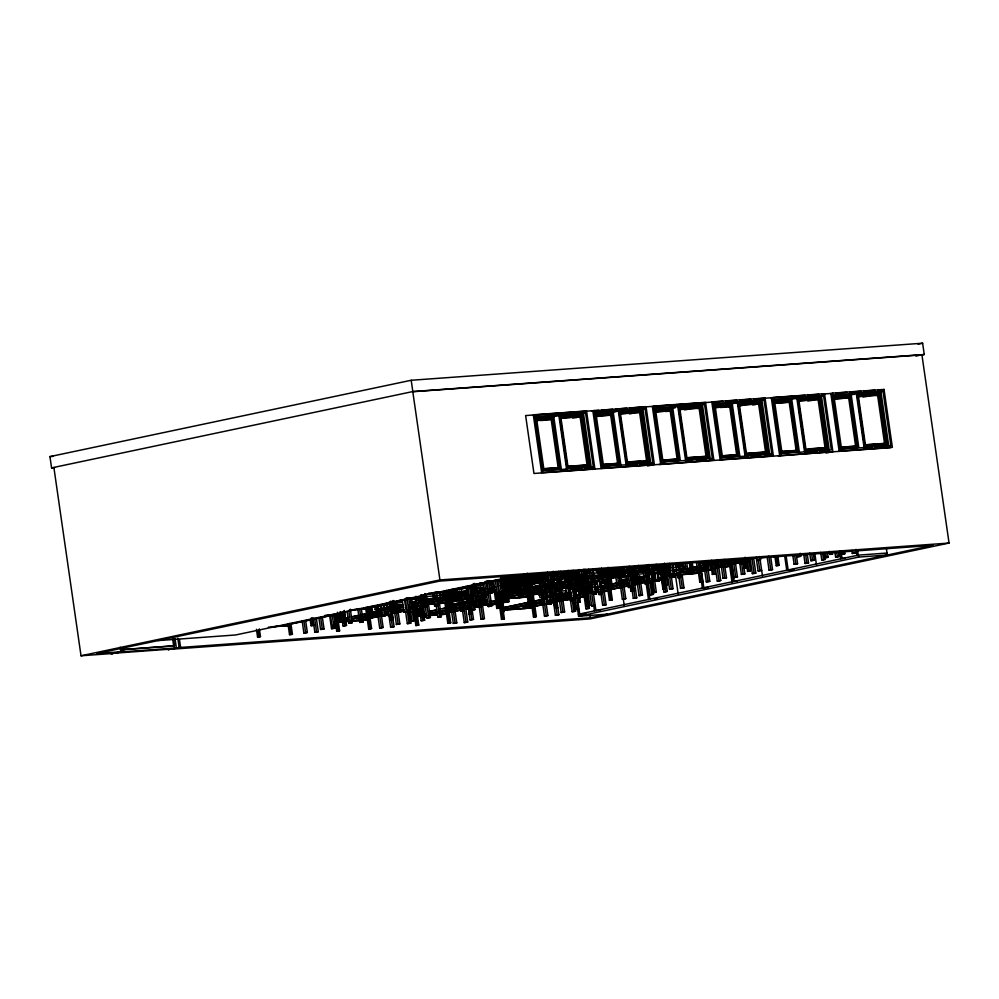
<?xml version="1.0" encoding="UTF-8"?>
<svg xmlns="http://www.w3.org/2000/svg" width="999" height="999" viewBox="0 0 999 999"><rect width="100%" height="100%" fill="white"/><g stroke="black" fill="none" stroke-linecap="round" stroke-linejoin="round"><path stroke-width="1.5" d="M659.402 569.355L647.352 571.977L648.351 574.413L655.606 572.877M490.884 584.964C490.646 585.027 491.233 581.443 490.172 582.642M480.706 600.374L483.616 599.762C480.919 587.899 488.136 602.097 478.733 597.564L476.785 584.078M440.122 595.691L440.809 595.479L425.199 596.553M541.021 582.504L539.847 582.817L549.1 581.356M543.893 594.193L538.936 595.304L542.482 595.117M604.557 581.356C606.306 580.032 603.633 584.727 605.294 585.951M604.907 583.753L605.594 583.541L600.599 583.841M682.779 566.883L683.466 566.67L665.097 568.156M664.347 573.975L670.329 572.614M673.326 571.94L676.323 571.253M679.32 570.579L697.277 566.495M700.274 565.821L709.253 563.773M670.429 572.827L665.933 573.838L670.516 573.451M679.407 570.779L697.364 566.695M700.361 566.021L707.841 564.323M664.647 576.036L690.084 570.254M693.081 569.58L708.054 566.171M690.184 570.466L666.233 575.899L699.849 573.014L680.194 574.887M693.181 569.78L708.141 566.383M697.789 569.842L688.811 571.878L689.11 573.938L708.566 569.517M700.786 569.155L708.266 567.457M717.257 565.422L723.239 564.06M732.217 562.012L735.214 561.338M693.393 571.066L697.889 570.042M702.372 569.018L708.366 567.657M717.344 565.621L720.341 564.934M733.815 561.875L736.8 561.201M713.061 568.493L725.037 565.771M728.021 565.097L735.514 563.399M690.696 573.801L708.666 569.717M713.149 568.693L725.124 565.983M728.121 565.297L737.1 563.261M746.253 562.474L747.564 562.175M662.187 568.394L664.61 585.252L667.519 584.815L664.647 564.897M710.751 563.436L712.324 574.4L715.234 573.963L713.548 561.688M667.519 584.815L664.61 585.252M715.234 573.963L712.324 574.4M698.488 573.026L699.812 582.217L702.722 581.78L699.887 561.725M746.216 562.187L747.539 571.378L750.449 570.941L748.676 558.691M702.722 581.78L699.812 582.217M750.449 570.941L747.539 571.378M54.683 467.669L51.573 467.894L49.95 456.605L411.201 380.269L922.626 343.219L924.25 354.508L921.203 355.157M51.573 467.894L412.824 391.558L924.25 354.508M585.102 468.056L591.258 467.607L583.441 413.299L558.803 415.084L546.278 417.082M591.52 410.989L646.041 406.655L654.382 464.547L602.597 468.306L594.243 410.414M581.443 413.711L585.539 412.849L593.369 467.157L590.634 467.744M578.771 415.684L582.592 414.872L589.984 466.183L567.082 467.894L565.996 460.352M918.056 344.18L922.626 343.219M639.984 464.073L650.761 463.299L642.931 408.978L618.294 410.764L613.186 411.85L621.016 466.158M609.627 415.409L610.689 415.184L617.657 463.474L616.583 463.698M637.824 410.065L645.042 408.541L652.859 462.849L650.137 463.436M669.904 408.129L677.797 406.456L702.434 404.67L710.264 458.991M915.846 356.131L918.88 355.482M701.81 404.807L704.532 404.233L712.362 458.541L709.627 459.115M697.427 408.541L700.374 407.917L707.329 456.206L686.912 457.692L679.957 409.403L700.374 407.917M765.134 455.007L769.754 454.682L761.937 400.362L737.299 402.147L726.323 404.046M728.621 406.793L729.695 406.568L736.65 454.857L735.576 455.082M761.3 400.499L764.035 399.925L771.865 454.233L769.13 454.807M758.541 402.485L761.088 401.948L768.481 453.246L745.579 454.957M820.017 451.036L829.257 450.362L821.428 396.054L796.79 397.839L781.193 400.062M816.32 397.127L823.538 395.604L831.355 449.925L782.08 453.496L774.262 399.175L823.538 395.604M848.401 395.192L856.293 393.531L880.931 391.745L888.76 446.053M880.306 391.883L883.029 391.296L890.858 445.616L888.123 446.191M875.973 395.604L878.87 394.992L885.826 443.281L882.929 443.893M564.073 469.93L566.62 469.393L558.803 415.084M592.145 469.443L594.88 468.868L586.538 410.964L534.752 414.722L543.094 472.614L594.88 468.868M647.552 465.996L650.287 465.422M659.365 464.572L713.873 460.239L705.531 402.347L653.746 406.094L662.087 463.998M742.569 457.005L748.201 456.243M778.358 455.956L832.879 451.623L824.537 393.731L772.751 397.477L781.093 455.369M854.582 446.466L855.644 446.241L848.688 397.952L834.103 399.001M826.048 453.071L832.879 451.623M53.896 467.557L81.019 655.781L439.922 579.944L949.05 543.056L921.927 354.845L412.799 391.72L439.922 579.944M123.664 651.373L111.289 653.783L123.664 651.373L123.227 648.289M122.914 649.65L174.475 645.804L173.364 638.099M435.589 592.619L438.561 591.982M506.805 577.447L519.492 574.887M520.941 574.787L235.552 634.977L158.117 640.584M180.569 647.252L168.182 649.662L180.569 647.252L179.458 639.597M279.957 626.161L331.955 615.172M360.889 609.053L412.887 598.064M441.82 591.957L493.818 580.968M524.238 574.537L527.21 573.913M281.406 626.048L333.404 615.059M362.337 608.953L414.335 597.964M443.269 591.845L495.267 580.856M524.188 574.75L528.646 573.801M380.532 605.831L374.15 607.242L377.709 607.055M384.79 604.932L387.637 604.333M411.064 599.375L416.758 598.176M436.938 593.893L440.472 593.081L436.738 593.281M467.145 587.524L455.082 590.147L467.52 587.799M380.619 606.031L374.812 607.267L375.149 609.677L388.199 608.741M383.516 605.419L386.588 604.894M390.784 603.883L402.385 602.447M411.151 599.587L415.709 598.751M471.703 586.788L476.061 585.864L476.91 591.982M531.031 574.45L532.504 574.138L515.721 575.362M489.473 583.753L492.307 583.154M444.368 593.356L456.256 590.846M507.467 580.019L514.897 578.446M517.869 577.822L531.243 574.999M443.593 594.055L456.143 591.42M507.367 580.606L515.609 578.846M517.757 578.409L537.075 574.325M524.575 577.135L526.048 576.823L518.419 577.385M443.494 594.642L446.466 594.018M449.438 593.381L456.868 591.82M506.593 581.306L515.509 579.42M518.481 578.796L527.397 576.91M530.369 576.286L536.313 575.024M507.38 581.48L515.009 579.87M518.056 579.22L524.163 577.934M527.21 577.297L537.887 575.037M506.755 581.793L515.684 579.907M518.656 579.27L524.6 578.021M527.584 577.385L539.472 574.875M375.149 609.677L388.361 607.017M411.501 601.997L416.059 601.161M441.158 595.766L442.919 595.392L440.459 595.566M467.707 590.122L456.081 592.582L455.731 590.159M550.224 572.814L537.012 575.474L550.124 574.4M444.53 595.704L450.474 594.455M453.446 593.818L457.904 592.882M507.642 582.367L531.406 577.347M534.378 576.723L540.322 575.461M543.294 574.837L546.266 574.213M429.57 599.425L432.542 598.801M443.768 596.415L448.226 595.466M452.684 594.53L466.72 591.583M507.529 582.954L547.652 574.475M396.765 607.005L402.447 605.794M427.31 600.549L434.403 599.05M443.656 596.99L448.114 596.053M452.572 595.104L458.516 593.856M461.488 593.231L467.432 591.97M480.544 589.298L483.379 588.698M502.297 584.602L515.671 581.78M518.643 581.143L529.045 578.945M533.503 578.009L539.448 576.748M542.42 576.123L546.878 575.187M560.052 572.502L562.887 571.89M396.903 607.092L402.709 605.869M480.744 589.385L483.641 588.773M518.943 581.306L521.928 580.681M542.744 576.273L545.716 575.649M560.214 572.589L563.124 571.977M336.588 619.967L341.046 619.03M345.504 618.094L348.476 617.457M351.448 616.833L358.878 615.259M361.85 614.635L388.599 608.978M426.436 600.986L433.866 599.412M436.838 598.788L466.558 592.507M501.423 585.139L504.395 584.515M507.367 583.891L550.461 574.775M256.443 629.32L257.555 636.987L260.477 636.563L259.365 628.908M311.026 625.686L313.948 625.262L311.026 625.686L310.152 619.555M337.375 612.225L338.486 619.88L341.408 619.467L340.297 611.813M345.467 618.294L348.439 617.669M352.897 616.733L358.841 615.471M361.813 614.847L382.617 610.451M385.589 609.815L388.549 609.19M391.084 602.459L391.958 608.578L393.431 608.266L392.332 600.611M418.531 596.653L419.418 602.784L422.327 602.36L421.228 594.705M427.884 600.886L433.828 599.625M436.8 599L466.508 592.719M472.003 585.352L472.889 591.483L474.363 591.171L473.264 583.503M493.668 587.162L491.908 587.537L495.354 587.037L491.196 587.337M503.259 585.264L500.349 585.676L503.259 585.264L502.16 577.609M508.816 583.778L547.44 575.611M260.477 636.563L257.555 636.987M341.408 619.467L338.486 619.88M422.327 602.36L419.418 602.784M442.407 591.808L443.269 597.814L446.303 597.252M452.972 595.941L456.705 595.054M461.888 594.055L465.621 593.169M509.403 583.916L512.375 583.291M518.319 582.03L527.235 580.144M534.665 578.571L540.609 577.322M542.807 576.96L546.553 576.061M555.269 574.275L556.743 573.963L553.821 574.375L553.384 571.316M412.674 604.507L414.423 604.145L412.737 604.27L412.3 601.261M453.633 595.904L456.593 595.279M462.537 594.018L465.509 593.394M519.705 581.942L527.135 580.382M543.468 576.923L546.441 576.298M438.399 600.112L444.343 598.851M455.507 596.391L458.479 595.766M460.676 595.392L463.648 594.767M521.578 582.429L524.55 581.805M442.432 599.388L445.404 598.763M452.834 597.19L459.49 595.879M518.906 583.229L529.308 581.031M537.45 579.408L544.88 577.834M438.586 600.499L446.016 598.938M452.722 597.414L465.334 594.855M518.793 583.453L529.195 581.256M533.653 580.319L545.541 577.809M552.21 576.498L555.182 575.874M342.832 620.779L336.888 622.027L360.552 620.317M345.804 620.142L348.776 619.517M351.748 618.893L359.178 617.32M362.15 616.695L381.468 612.612M384.44 611.987L387.412 611.351M420.791 604.308L423.763 603.671M426.735 603.046L434.165 601.473M437.137 600.849L450.512 598.026M453.484 597.39L468.344 594.255M472.34 593.506L475.312 592.882M501.723 587.2L504.695 586.575M507.667 585.938L531.443 580.918M534.415 580.294L546.303 577.784M342.794 620.991L336.863 622.24L349.063 621.353M345.766 620.354L348.738 619.73M351.71 619.105L359.141 617.532M362.113 616.907L381.418 612.824M384.39 612.2L388.848 611.251M420.754 604.507L423.726 603.883M426.698 603.259L434.128 601.685M437.1 601.061L468.294 594.467M472.24 593.731L475.212 593.106M501.685 587.412L504.657 586.788M507.629 586.151L516.545 584.265M518.993 583.853L546.565 577.922M438.786 600.899L447.702 599.025M453.646 597.764L466.583 595.154M471.466 593.993L475.499 593.281M519.717 583.803L527.147 582.23M534.577 580.656L546.453 578.146M552.397 576.898L555.369 576.261M447.165 599.475L439.747 601.036L439.647 600.411M453.109 598.214L466.483 595.392M472.427 594.13L475.399 593.506M526.61 582.679L520.666 583.94L521.303 583.254M534.04 581.118L545.929 578.596M382.58 613.336L358.803 618.369L359.103 620.416L388.823 614.148M385.552 612.712L388.524 612.087M391.496 611.45L398.926 609.889M467.969 595.292L439.735 601.261L440.035 603.321L468.269 597.352M472.427 594.355L478.371 593.094M547.714 580.569L520.966 586.213L520.666 584.153L547.415 578.508M552.597 577.297L557.817 576.311M361.738 617.944L382.542 613.548M385.514 612.924L388.486 612.287M391.458 611.663L394.43 611.038M441.183 601.161L467.932 595.504M472.39 594.567L475.599 593.906M490.447 590.759L493.419 590.134M545.891 579.033L520.666 584.153M491.171 590.709L494.143 590.084M524.562 583.653L527.534 583.029M533.478 581.768L539.423 580.519M453.496 599.013L456.468 598.389M592.594 569.58L595.566 568.955M507.704 588.211L516.62 586.326M420.567 606.668L422.04 606.356M507.667 588.423L510.639 587.787M288.199 625.474L289.523 634.665L292.432 634.253L290.896 623.526M341.67 614.173L342.994 623.364L345.916 622.951L344.156 610.701M369.118 608.379L370.454 617.569L373.364 617.145L371.828 606.43M422.602 597.077L423.926 606.268L426.848 605.856L425.087 593.593M450.049 591.271L451.373 600.461L454.295 600.049L452.759 589.323M507.779 588.748L504.857 589.16L507.779 588.748L506.006 576.498M530.981 574.175L532.305 583.366L535.227 582.941L533.903 573.751M592.744 570.616L597.202 569.667M292.432 634.253L289.523 634.665M345.916 622.951L342.994 623.364M373.364 617.145L370.454 617.569M426.848 605.856L423.926 606.268M454.295 600.049L451.373 600.461M535.227 582.941L532.305 583.366M391.795 613.511L403.683 611.001M406.655 610.377L409.627 609.752M472.727 596.415L478.671 595.154M481.643 594.53L484.615 593.906M487.587 593.269L492.032 592.332M550.686 579.944L558.116 578.371M561.088 577.747L564.06 577.11M567.02 576.485L572.964 575.224M362.038 620.004L388.773 614.348M391.745 613.723L403.633 611.213M406.605 610.589L409.578 609.952M422.177 596.49L423.688 606.98L427.16 606.48L425.437 594.505M441.483 603.221L468.219 597.564M472.677 596.628L478.621 595.367M481.593 594.742L493.481 592.232M503.746 579.345L505.257 589.822L547.664 580.781M550.636 580.144L558.066 578.583M561.038 577.946L564.01 577.322M566.982 576.698L574.413 575.124M585.277 569.767L585.701 572.764L589.185 572.265L588.748 569.268M408.941 599.525L410.452 610.014L406.98 610.501M427.16 606.48L423.688 606.98M506.331 589.76L516.733 587.562M519.705 586.937L524.163 585.988M531.58 584.427L540.496 582.542M571.828 571.303L572.477 575.799L568.993 576.286M589.185 572.265L585.701 572.764M330.357 614.722L332.08 626.71L335.564 626.211L333.828 614.235M347.065 611.188L348.788 623.176L352.272 622.677L350.324 609.203M490.297 580.881L492.02 592.857L490.259 593.231L488.548 593.356L486.813 581.381M302.148 621.016L303.871 632.991L307.342 632.492L305.619 620.516M318.856 617.482L320.579 629.457L324.051 628.958L322.327 616.982M335.564 626.211L332.08 626.71M352.272 622.677L348.788 623.176M451.323 601.86L459.865 600.062M462.699 599.462L467.757 598.501M466.058 586.376L467.782 598.351L471.253 597.852L469.53 585.876M482.767 582.842L484.49 594.817L487.962 594.33L486.238 582.342M545.854 572.602L547.14 581.58L550.624 581.081L549.537 573.601M562.986 572.065L563.848 578.046L567.332 577.559L566.47 571.565M307.342 632.492L303.871 632.991M324.051 628.958L320.579 629.457M471.253 597.852L467.782 598.351M487.962 594.33L484.49 594.817M550.624 581.081L547.14 581.58M567.332 577.559L563.848 578.046M420.854 608.728L422.34 608.416M451.348 602.072L467.32 598.701M501.785 591.62L503.271 591.308M582.717 574.525L584.203 574.213M610.177 568.718L611.65 568.406L607.067 568.743M415.984 596.241L417.932 609.715L421.403 609.215L420.329 601.723M434.64 606.181L438.111 605.681L434.64 606.181L432.692 592.707M579.083 569.505L579.944 575.499L583.428 574.999L582.779 570.504L585.701 570.292M596.228 568.968L596.653 571.965L600.137 571.465L599.7 568.481M421.403 609.215L417.932 609.715M502.972 592.07L499.488 592.569L502.972 592.07L501.885 584.577M514.26 575.561L516.196 589.035L517.957 588.661L516.021 575.187M583.428 574.999L579.944 575.499M600.137 571.465L596.653 571.965M341.308 613.935L343.032 625.911L346.503 625.411L344.355 610.439M357.804 608.903L359.74 622.377L363.211 621.89L361.276 608.403M601.523 571.353L610.426 569.467M312.849 617.607L314.822 632.192L318.294 631.705L316.346 618.219M329.583 615.184L331.531 628.671L335.002 628.171L334.141 622.177M346.503 625.411L343.032 625.911M363.211 621.89L359.74 622.377M478.733 597.564L482.205 597.065L480.257 583.591M493.494 580.556L495.442 594.03L498.913 593.531L496.965 580.057M556.805 571.803L558.091 580.794L561.575 580.294L560.277 571.303M573.938 571.266L574.8 577.26L578.284 576.76L577.41 570.779M318.294 631.705L314.822 632.192M335.002 628.171L331.531 628.671M480.444 597.439L482.205 597.065M498.913 593.531L495.442 594.03M507.717 591.858L540.409 584.952M561.575 580.294L558.091 580.794M578.284 576.76L574.8 577.26M601.41 571.928L608.179 570.491M612.637 569.542L615.609 568.918M602.122 572.327L608.066 571.066M612.524 570.129L620.204 568.443M506.943 592.569L541.121 585.352M614.785 569.717L620.466 568.518M451.698 604.495L467.669 601.123M484.265 597.652L486.026 597.277L483.566 597.452M450.636 604.845L467.682 601.248M506.843 593.144L527.647 588.748M532.105 587.812L541.008 585.926M602.572 573.226L605.419 572.627A2.31 1.661 85.9 0 0 605.831 572.452M601.685 573.701L607.629 572.439M613.573 571.191L622.489 569.305M585.239 577.734L588.211 577.11M607.517 573.026L601.585 574.288L600.886 569.705M613.461 571.765L622.377 569.892M634.552 567.295L641.658 565.796M507.892 594.205L527.197 590.134M531.655 589.185L540.571 587.3M634.69 567.395L641.957 565.859M464.735 603.633L467.569 603.034M473.251 601.835L477.51 600.923M421.69 612.986L415.746 614.235L417.182 614.135M429.108 611.413L436.538 609.84M439.51 609.215L448.426 607.33M451.398 606.705L460.314 604.82M463.286 604.195L467.744 603.246M473.451 601.91L476.361 601.298M502.609 595.879L496.678 597.14L502.572 596.091M505.581 595.254L541.283 587.699M544.218 587.087L548.676 586.151M553.833 585.064L558.291 584.115M583.541 578.783L577.597 580.032L579.045 579.932M586.513 578.146L598.401 575.636M601.373 575.012L629.607 569.043M429.071 611.625L436.501 610.052M442.445 608.791L448.389 607.542M451.361 606.917L460.277 605.032M463.249 604.395L467.707 603.458M505.544 595.466L529.32 590.434M532.292 589.81L541.208 587.924M544.18 587.3L548.638 586.363M590.933 577.422L598.364 575.849M602.822 574.912L610.252 573.339M613.224 572.714L620.654 571.141M626.585 569.88L629.557 569.255M334.265 614.397L336.7 631.256L339.623 630.831L337.187 613.985M389.51 615.359L390.172 619.954L393.094 619.53L390.447 601.148M415.197 597.302L417.632 614.148L420.554 613.736L419.892 609.14M470.005 595.192L471.103 602.847L476.773 602.397M484.615 600.062L486.376 599.7L482.679 599.962M497.902 592.457L498.563 597.052L501.486 596.628L500.824 592.032M550.274 573.488L552.035 585.751L557.704 585.289M578.171 570.754L579.495 579.944L582.405 579.532L581.056 570.629M632.966 568.643L635.888 568.231L634.415 568.543M339.623 630.831L336.7 631.256M393.094 619.53L390.172 619.954M420.554 613.736L417.632 614.148M474.026 602.434L471.103 602.847M501.486 596.628L498.563 597.052M557.529 584.827L552.035 585.751M582.405 579.532L579.495 579.944M636.076 568.356L643.456 567.619M638.436 568.593L641.408 567.969M518.469 594.105L525.124 592.794M518.756 594.268L524.7 593.019M532.854 591.396L540.284 589.822M602.247 576.585L605.943 575.899M638.636 568.993L643.094 568.056M420.492 615.359L416.034 616.296L420.529 615.971M423.464 614.722L426.436 614.098M429.408 613.473L460.614 606.88M463.586 606.256L469.48 605.207L463.536 606.455M541.545 589.772L496.965 599.2L528.933 596.878L498.464 599.288M544.517 589.148L550.412 588.099L544.467 589.36M560.264 585.701L563.236 585.077M582.355 581.156L577.897 582.092L582.392 581.768M585.327 580.519L588.299 579.895M591.271 579.27L625.449 572.052M417.482 616.196L420.454 615.571M423.426 614.934L426.398 614.31M429.37 613.686L460.564 607.092M498.414 599.088L541.495 589.984M582.317 581.368L577.872 582.305L582.442 581.967M585.289 580.731L588.261 580.107M591.233 579.482L626.223 571.965M628.371 571.628L649.612 569.467M640.309 569.08L643.281 568.456M517.37 595.217L541.133 590.184M604.233 576.835L607.205 576.211M610.177 575.586L616.121 574.325M619.093 573.701L626.523 572.127M602.647 577.385L615.247 574.812M618.219 574.188L626.41 572.365M527.197 593.668L519.043 595.292L518.956 594.667M529.445 593.094L541.333 590.584M439.435 612.312L469.155 606.031M473.613 605.094L476.585 604.47M550.087 588.935L518.881 595.529L519.18 597.589L541.47 592.882M554.545 587.986L557.517 587.362M601.298 578.109L639.934 569.954M439.398 612.524L449.8 610.327M452.772 609.702L469.118 606.243M520.329 595.429L530.731 593.231M533.703 592.594L541.533 590.983M544.105 590.397L550.049 589.148M602.747 578.009L635.439 571.103M499.712 600.936L501.186 600.624L490.509 601.398M534.677 593.756L531.705 594.38L533.441 594.318L530.581 574.4M365.572 607.492L368.668 628.933L371.591 628.521L368.718 608.603M420.379 605.382L422.14 617.632L425.062 617.22L423.077 603.433M448.276 602.647L449.6 611.838L452.51 611.413L449.65 591.508M501.748 591.346L503.071 600.536L505.993 600.112L503.121 580.207M529.208 585.539L530.531 594.73L532.005 594.417L529.133 574.5M555.444 589.56L558.416 588.935M584.003 583.428L586.925 583.016L584.003 583.428L582.679 574.238M610.127 568.443L611.463 577.634L614.373 577.21L613.049 568.019M664.934 566.333L667.856 565.909L664.934 566.333L664.497 563.261M371.591 628.521L368.668 628.933M425.062 617.22L422.14 617.632M452.51 611.413L449.6 611.838M505.993 600.112L503.071 600.536M533.441 594.318L530.531 594.73M614.373 577.21L611.463 577.634M439.735 614.373L460.539 609.977M463.511 609.353L469.455 608.091M473.913 607.155L488.773 604.02M544.443 592.245L550.387 590.996M554.845 590.047L569.705 586.913M601.598 580.169L625.374 575.149M628.346 574.525L649.15 570.129M441.183 614.273L469.405 608.304M473.863 607.367L488.723 604.22M520.629 597.477L550.337 591.208M554.795 590.259L569.655 587.125M601.56 580.382L625.324 575.362M628.296 574.725L649.1 570.329M648.975 564.447L649.837 570.429L653.309 569.942L652.659 565.446M670.017 566.408L666.545 566.908L670.017 566.408L669.58 563.411M653.309 569.942L649.837 570.429M376.648 607.005L379.67 627.959L383.141 627.472L380.344 608.004M394.006 607.966L396.378 624.437L399.85 623.938L398.126 611.962M407.005 598.151L410.202 621.515L413.686 621.016L410.389 598.551M425.187 606.006L426.91 617.981L430.394 617.482L428.446 604.008M457.792 591.396L460.601 610.864L464.073 610.364L461.276 590.896M475.586 595.354L477.31 607.33L480.781 606.83L479.27 596.353M538.723 574.288L541.533 593.756L545.004 593.269L542.195 573.801M556.518 578.246L558.241 590.234L561.713 589.735L560.202 579.258M570.342 575.324L572.065 587.312L575.549 586.813L573.164 570.342M587.05 571.803L588.773 583.778L592.257 583.279L590.309 569.805M383.141 627.472L379.67 627.959M399.85 623.938L396.378 624.437M413.686 621.016L410.202 621.515M430.394 617.482L426.91 617.981M464.073 610.364L460.601 610.864M480.781 606.83L477.31 607.33M545.004 593.269L541.533 593.756M561.713 589.735L558.241 590.234M575.549 586.813L572.065 587.312M592.257 583.279L588.773 583.778M496.515 603.783L487.987 605.581A2.31 1.661 85.9 0 1 486.026 603.646M499.35 603.184L506.73 601.86A2.31 1.661 85.9 0 0 508.029 599.238L506.518 588.698M618.918 577.922L627.447 576.111M679.595 565.072L683.116 564.26L679.395 564.46M689.322 562.986L690.796 562.674L680.119 563.448M491.083 605.157L496.778 603.958M499.625 603.359L509.128 601.585L508.691 598.588M618.918 578.134L627.622 576.298M652.359 571.066L658.166 569.842M665.421 568.306L668.331 567.694L671.328 588.798L673.039 588.673L669.505 563.96M573.001 588.036L575.849 587.437M621.053 577.809L619.305 578.184L621.016 578.059M651.261 571.428L654.108 570.829M665.459 568.431L668.306 567.832M490.659 605.494L492.42 605.119L490.721 605.244M509.128 601.585L505.669 602.085M546.853 593.793L539.585 595.329L539.935 597.739L548.651 595.904M555.556 591.945L565.709 590.609M573.026 588.261L575.936 587.649M587.549 585.189L597.702 584.053M651.56 571.603L653.321 571.228L651.598 571.353M660.139 565.147L660.789 569.642L664.26 569.143L663.611 564.647M677.06 563.111L677.497 566.108L680.968 565.621L680.531 562.624M664.26 569.143L660.789 569.642M680.968 565.621L677.497 566.108M388.673 613.698L390.621 627.172L394.093 626.673L391.72 610.202M405.606 611.663L407.33 623.638L410.801 623.139L408.866 609.665M420.079 613.224L421.153 620.716L424.637 620.217L423.988 615.734M436.138 605.207L437.862 617.182L441.346 616.695L438.961 600.224M469.83 598.089L471.553 610.064L475.024 609.577L471.603 585.576M486.538 594.555L488.261 606.543L491.733 606.043L489.797 592.569M550.536 579.495L552.484 592.969L555.956 592.469L552.971 571.54M566.595 571.465L569.193 589.435L572.664 588.935L570.716 575.461M581.293 574.537L583.016 586.513L586.488 586.013L585.851 581.53M603.196 582.492L599.725 582.979L603.196 582.492L601.261 569.005M394.093 626.673L390.621 627.172M410.801 623.139L407.33 623.638M424.637 620.217L421.153 620.716M441.346 616.695L437.862 617.182M475.024 609.577L471.553 610.064M491.733 606.043L488.261 606.543M555.956 592.469L552.484 592.969M572.664 588.935L569.193 589.435M586.488 586.013L583.016 586.513M619.255 580.556L627.971 578.721M638.136 576.573L635.239 577.185L649.725 575.724M664.323 571.041L668.681 570.117M683.816 566.945L685.576 566.583L683.116 566.758M619.655 580.606L628.171 578.796M651.61 573.851L655.868 572.951M664.397 571.141L681.318 569.33M551.56 595.292L560.264 593.443L570.404 592.719M573.376 590.684L576.286 590.059M586.45 587.912L597.827 586.613M605.943 583.828L607.704 583.453L605.244 583.641M707.604 562.312L701.798 563.536L706.455 563.074M716.32 560.476L719.23 559.865L716.42 560.576M541.783 597.477L547.464 596.278M555.981 594.48L571.503 592.769M572.315 591.033L576.585 590.134M579.42 589.522L582.267 588.923M586.525 588.024L590.784 587.125M703.646 563.274L707.904 562.375M412.749 604.07L415.846 625.524L418.768 625.099L415.459 602.122M466.009 591.233L469.33 614.223L472.24 613.798L470.042 598.476M492.794 581.156L496.778 608.416L499.7 608.004L497.49 592.682M550.249 597.115L553.171 596.703L550.249 597.115L547.827 580.269M575.724 577.522L577.709 591.321L580.631 590.896L578.421 575.574M580.319 590.659L592.207 588.149M595.179 587.524L617.469 582.817M620.441 582.192L627.872 580.619M629.195 566.221L631.181 580.019L634.103 579.595L632.342 567.345M639.422 578.184L649.362 576.086M657.317 565.022L658.641 574.213L661.563 573.801L660.239 564.61M664.273 572.927L668.543 572.027M672.802 571.128L677.06 570.229M418.768 625.099L415.846 625.524M472.24 613.798L469.33 614.223M499.7 608.004L496.778 608.416M580.631 590.896L577.709 591.321M584.74 589.934L592.17 588.361M595.142 587.737L609.989 584.59M612.961 583.965L617.419 583.029M620.391 582.392L626.336 581.143M634.103 579.595L631.181 580.019M639.56 578.284L648.276 576.435M661.563 573.801L658.641 574.213M664.285 573.051L667.195 572.439M673.001 571.216L677.359 570.292M680.257 569.68L683.166 569.068L682.467 564.248M555.869 596.266L558.716 595.666M561.55 595.067L567.232 593.868M586.413 589.81L589.248 589.21M594.929 588.011L597.764 587.412M717.732 562.062L720.566 561.463M502.859 607.717L547.44 598.301M550.412 597.677L553.384 597.052M561.688 595.167L567.494 593.93M655.381 575.449L653.633 575.824L655.319 575.699M717.744 562.187L720.641 561.575M547.39 598.513L502.822 607.929L507.405 607.604M595.479 589.585L598.451 588.96M601.423 588.324L628.159 582.679M592.457 590.421L579.095 593.244L609.615 591.033L585.239 593.006M595.429 589.797L598.401 589.16M601.373 588.536L628.121 582.892M503.159 609.777L528.421 604.445M531.393 603.821L544.767 600.986M549.225 600.049L553.683 599.1M528.371 604.657L503.121 609.989L533.641 607.779L504.695 610.077M531.343 604.02L544.717 601.198M550.661 599.949L553.633 599.313M601.048 589.373L617.394 585.913M620.367 585.289L629.283 583.404M632.255 582.779L641.171 580.894M601.011 589.585L608.441 588.011M612.887 587.062L617.345 586.126M620.317 585.501L626.261 584.24M544.393 602.035L523.588 606.43L523.888 608.491L575.886 597.502M547.365 601.398L553.309 600.149M556.281 599.525L563.711 597.951M525.037 606.318L529.495 605.382M532.467 604.757L544.355 602.235M550.299 600.986L553.271 600.362M556.243 599.725L559.203 599.1M574.063 595.966L577.035 595.329L575.599 595.441M444.942 603.284L447.814 623.201L450.736 622.789L447.864 602.872M499.525 599.65L501.286 611.9L504.208 611.488L502.447 599.225M527.422 596.915L528.746 606.106L531.668 605.681L528.571 584.24M580.456 582.542L582.217 594.805L583.703 594.492L581.93 582.23M608.354 579.807L609.677 588.998L612.587 588.586L609.727 568.668M661.313 577.984L662.799 577.672L658.216 578.009M661.825 568.506L663.149 577.697L666.071 577.285L664.085 563.498M689.285 562.712L690.609 571.903L693.518 571.478L692.195 562.287M745.554 560.289L744.08 560.601L747.002 560.177L745.554 560.289L745.117 557.217M450.736 622.789L447.814 623.201M504.208 611.488L501.286 611.9M531.668 605.681L528.746 606.106M612.587 588.586L609.677 588.998M666.071 577.285L663.149 577.697M693.518 571.478L690.609 571.903M585.352 594.73L586.825 594.417L574.612 595.304M601.348 591.433L629.57 585.464M632.542 584.84L650.374 581.068M601.298 591.633L629.532 585.676M632.504 585.052L653.309 580.656M697.702 571.203L701.173 570.716L697.702 571.203L696.415 562.225M717.881 567.182L714.41 567.682L717.881 567.182L716.807 559.69M614.66 568.793L617.457 588.261L620.928 587.762L618.131 568.294M632.879 575.749L634.165 584.727L637.637 584.228L635.052 566.258M732.929 564.173L729.457 564.672L732.929 564.173L732.279 559.677M749.637 560.639L746.166 561.138L749.637 560.639L749.213 557.642M620.928 587.762L617.457 588.261M637.637 584.228L634.165 584.727M451.585 611.413L453.309 623.388L456.793 622.901L453.983 603.433M467.22 600.399L470.017 619.867L473.501 619.368L472.202 610.377M456.793 622.901L453.309 623.388M473.501 619.368L470.017 619.867M525.337 608.379L577.335 597.39L573.438 597.677M707.354 561.426L708.653 570.417L712.125 569.917L710.838 560.938M724.287 559.403L725.361 566.883L728.833 566.383L727.971 560.402M628.408 587.462L631.88 586.975L628.408 587.462L626.685 575.486M642.532 565.971L645.117 583.94L648.588 583.441L646.003 565.471M712.125 569.917L708.653 570.417M728.833 566.383L725.361 566.883M739.76 559.378L740.409 563.873L743.88 563.374L743.231 558.891M756.68 557.355L757.117 560.339L760.589 559.852L760.152 556.855M648.588 583.441L645.117 583.94M743.88 563.374L740.409 563.873M760.589 559.852L757.117 560.339M774.962 556.78L776.435 556.48L773.376 556.693M462.537 610.626L464.26 622.602L467.732 622.102L464.722 601.136M479.245 607.092L480.969 619.068L484.44 618.568L481.643 599.113M467.732 622.102L464.26 622.602M484.44 618.568L480.969 619.068M580.369 602.16L577.459 602.572L580.369 602.16L579.045 592.969L592.507 590.209L589.472 590.409M630.269 586.675L630.931 591.271L633.853 590.859L632.08 578.596M633.853 590.859L630.931 591.271M499.05 602.459L501.486 619.318L504.408 618.893L503.071 609.702M554.957 608.016L557.879 607.592L554.957 608.016L550.961 581.381M742.944 558.816L744.28 568.006L747.19 567.594L746.091 559.939M504.408 618.893L501.486 619.318M747.19 567.594L744.28 568.006M800.674 556.293L797.751 556.705L800.674 556.293L800.236 553.234M606.555 580.344L609.415 600.262L612.337 599.837L610.789 589.123M660.689 573.638L662.899 588.96L665.821 588.536L665.371 585.476M612.337 599.837L609.415 600.262M665.821 588.536L662.899 588.96M532.13 607.804L533.454 616.995L536.363 616.583L533.054 593.606M585.164 593.443L586.925 605.694L589.847 605.282L586.313 580.769M774.912 556.505L776.235 565.696L779.158 565.284L777.834 556.081M829.719 554.395L832.642 553.983L829.719 554.395L829.282 551.336M536.363 616.583L533.454 616.995M589.847 605.282L586.925 605.694M779.158 565.284L776.235 565.696M620.167 584.178L622.327 599.15L625.799 598.651L622.989 579.183M637.312 583.641L639.035 595.616L642.507 595.117L640.784 583.141M651.136 580.719L652.859 592.694L656.331 592.195L653.533 572.727M666.77 569.692L669.567 589.16L671.328 588.798M625.799 598.651L622.327 599.15M642.507 595.117L639.035 595.616M656.331 592.195L652.859 592.694M673.039 588.673L669.567 589.16M541.433 595.067L544.455 616.033L547.927 615.534L546.203 603.546M558.354 593.031L561.163 612.499L564.635 612L562.912 600.024M573.001 597.115L574.987 609.577L578.471 609.078L575.249 587.25M591.695 606.043L595.179 605.544L591.695 606.043L589.76 592.569M703.508 562.362L706.318 581.818L709.789 581.331L706.98 561.863M721.303 566.308L723.026 578.296L726.498 577.797L724.774 565.821M739.223 559.44L741.383 574.413L744.854 573.913L743.343 563.436M758.091 570.879L761.563 570.392L758.091 570.879L756.156 557.405M547.927 615.534L544.455 616.033M564.635 612L561.163 612.499M578.471 609.078L574.987 609.577M709.789 581.331L706.318 581.818M726.498 577.797L723.026 578.296M744.854 573.913L741.383 574.413M792.806 555.244L794.105 564.223L797.577 563.736L796.29 554.745M809.739 553.209L810.813 560.689L814.285 560.202L813.423 554.208M824 553.284L824.637 557.767L828.121 557.28L827.472 552.784M840.921 551.248L841.345 554.245L844.829 553.746L844.392 550.749M632.192 590.871L633.279 598.351L636.75 597.864L634.802 584.378M648.039 581.343L649.987 594.817L653.458 594.33L651.51 580.856M663.161 587.412L663.811 591.895L667.282 591.408L666.42 585.414M678.796 576.386L680.519 588.374L683.99 587.874L682.055 574.4M797.577 563.736L794.105 564.223M814.285 560.202L810.813 560.689M828.121 557.28L824.637 557.767M844.829 553.746L841.345 554.245M636.75 597.864L633.279 598.351M653.458 594.33L649.987 594.817M667.282 591.408L663.811 591.895M683.99 587.874L680.519 588.374M552.597 595.766L555.407 615.234L558.878 614.735L555.232 589.21M570.167 598.226L572.115 611.7L575.586 611.213L574.288 602.222M584.003 595.304L585.938 608.778L589.41 608.291L588.985 605.294M600.923 593.269L602.647 605.244L606.118 604.757L603.746 588.286M715.321 567.557L717.27 581.031L720.741 580.531L717.719 559.565M732.03 564.023L733.978 577.497L737.449 577.01L734.864 559.04M750.174 558.641L752.334 573.626L755.806 573.126L753.646 558.154M767.107 556.618L769.043 570.092L772.514 569.592L770.791 557.617M558.878 614.735L555.407 615.234M575.586 611.213L572.115 611.7M589.41 608.291L585.938 608.778M606.118 604.757L602.647 605.244M720.741 580.531L717.27 581.031M737.449 577.01L733.978 577.497M755.806 573.126L752.334 573.626M772.514 569.592L769.043 570.092M803.758 554.445L805.057 563.436L808.528 562.937L807.229 553.946M820.679 552.41L821.765 559.902L825.236 559.403L824.375 553.421M834.939 552.484L835.589 556.98L839.073 556.48L838.423 551.985M852.297 553.446L855.781 552.947L852.297 553.446L851.872 550.449M808.528 562.937L805.057 563.436M825.236 559.403L821.765 559.902M839.073 556.48L835.589 556.98M578.321 614.298L858.278 555.132L887.037 553.046M577.447 608.229L578.596 616.246L858.566 557.092L887.324 555.007L886.388 548.501M179.146 647.552L590.322 617.769L933.041 545.342L439.747 581.081L97.028 653.496L120.792 651.773L120.13 647.177M949.05 543.056L590.147 618.905L171.054 649.263M567.582 576.935L566.67 577.172L567.132 579.657M664.747 565.759L665.784 565.571M586.875 582.629L589.098 582.28M653.184 580.781L649.962 581.156L653.184 580.781L651.673 570.304M674.675 577.06L671.44 577.434L674.675 577.06L672.727 563.586M653.746 564.797L656.118 581.268L659.34 580.894L656.967 564.423M675.661 564.073L677.609 577.547L680.831 577.185L678.821 562.749M659.34 580.894L656.118 581.268M680.831 577.185L677.609 577.547M380.944 605.519L382.455 616.008L385.664 615.634L383.941 603.658M402.272 600.299L404.008 612.287L407.217 611.912L405.257 598.526M385.664 615.634L382.455 616.008M407.217 611.912L404.008 612.287M386.576 602.659L388.511 616.133L391.733 615.771L389.785 602.285M408.978 604.932L410.065 612.412L413.274 612.05L411.338 598.576M391.733 615.771L388.511 616.133M413.274 612.05L410.065 612.412M557.367 588.898L556.343 589.085L556.68 591.495L559.915 591.033L560.764 597.152M584.465 574.063L587.437 573.563M584.502 574.238L587.449 573.726M590.397 573.226L599.263 572.951M591.183 573.376L593.481 572.989M574.512 578.409L580.419 577.397M584.852 576.648L587.799 576.148M590.746 575.649L599.612 575.374M573.339 578.696L579.37 577.672M585.402 576.648L588.423 576.136M593.369 576.648L596.391 576.136M570.192 589.035L571.49 598.014L574.662 597.664L573.151 587.175M591.595 582.33L593.331 594.305L596.503 593.955L594.555 580.469M574.662 597.664L571.49 598.014M596.503 593.955L593.331 594.305M574.038 577.272L577.06 598.226L580.232 597.877L576.972 575.686M596.965 581.043L598.901 594.517L602.072 594.168L600.349 582.192M580.232 597.877L577.06 598.226M602.072 594.168L598.901 594.517M553.696 580.619L557.467 579.845M560.352 579.383L567.469 578.396L567.819 580.819L554.045 583.041M543.331 584.765L549.45 583.778M543.331 584.865L549.213 583.916M553.633 583.204L566.883 581.068M553.708 584.49L568.431 582.117M620.779 568.456L621.853 575.948L624.85 575.636L623.551 566.658M643.631 566.308L644.492 572.302L647.489 571.99L646.628 565.996M624.85 575.636L621.853 575.948M647.489 571.99L644.492 572.302M624.45 567.457L625.736 576.448L628.733 576.136L627.434 567.157M647.302 565.309L648.376 572.789L651.373 572.489L650.936 569.492M543.019 593.156L544.53 603.646L547.514 603.334L545.791 591.358M564.76 579.108L567.17 599.999L570.154 599.687L567.357 580.219M546.69 592.157L548.414 604.145L551.411 603.833L550.112 594.855M568.244 581.018L571.053 600.486L574.05 600.187L573.613 597.19M548.414 604.145L551.411 603.833M574.05 600.187L571.053 600.486M564.685 578.683L567.469 578.396M635.589 574.425L643.581 573.726M475.049 585.963L476.061 585.864M394.118 603.071L395.129 602.971L395.479 605.382L402.722 604.857M424.862 594.155L433.666 593.506M716.708 562.737L741.158 560.639M716.92 562.912L724.562 562.25M732.205 561.588L741.37 560.801M713.948 565.059L729.233 563.748M732.292 563.486L741.458 562.699M717.22 564.972L729.445 563.911M732.504 563.648L740.134 562.999M679.695 572.664L690.396 571.74M682.954 572.564L689.073 572.04M666.445 576.073L677.135 575.149M598.576 410.289L525.624 415.572L533.966 473.476L890.958 447.614M601.673 410.065L612.537 409.278M615.646 409.053L626.51 408.266M629.62 408.042L722.739 401.298M725.848 401.074L736.713 400.287M739.822 400.062L750.686 399.275M753.783 399.051L805.007 395.342M808.116 395.117L818.98 394.33M822.077 394.106L832.941 393.319M836.051 393.094L846.915 392.307M850.024 392.083L860.888 391.296M863.985 391.071L874.849 390.284M877.959 390.06L882.616 389.722M585.539 412.849L536.263 416.421L544.093 470.729L593.369 467.157M645.042 408.541L595.766 412.112L603.583 466.421L652.859 462.849M704.532 404.233L655.257 407.804L663.086 462.112L712.362 458.541M764.035 399.925L714.76 403.484L722.589 457.804L771.865 454.233M883.029 391.296L833.753 394.867L841.583 449.188L890.858 445.616M535.214 417.495L558.316 415.821M569.093 415.047L572.165 414.822M594.717 413.186L616.271 411.625M623.963 411.064L628.583 410.726M654.208 408.878L672.689 407.542L680.294 460.339M678.845 407.093L683.466 406.755M692.707 406.094L697.327 405.756M715.247 404.458L738.348 402.784M747.589 402.11L752.21 401.773M773.214 400.262L796.303 398.589M802.472 398.139L807.08 397.802M834.252 395.841L854.27 394.38M858.89 394.056L861.962 393.831M871.203 393.156L875.823 392.819M535.501 417.857L541.658 417.42M601.161 413.111L610.401 412.437M656.043 409.128L665.284 408.466M715.546 404.82L720.154 404.483M836.076 396.091L845.316 395.417M536.113 417.944L540.734 417.607M548.439 417.058L554.595 416.608M603.321 413.074L609.477 412.637M658.191 409.103L665.896 408.541M672.052 408.104L675.137 407.879M714.61 405.02L720.779 404.57M726.935 404.12L733.091 403.683M781.817 400.149L789.51 399.588M838.236 396.066L844.392 395.616M582.592 414.872L560.064 416.508L567.457 467.807M761.088 401.948L738.561 403.584L745.953 454.882M559.69 416.583L582.217 414.96L589.61 466.258M678.683 407.967L701.211 406.343L708.603 457.642M738.186 403.658L760.714 402.023L768.106 453.334M536.338 418.931L552.859 417.744L560.252 469.043L543.731 470.242M564.36 416.858L567.357 416.633M595.829 414.622L612.35 413.436L619.742 464.735L603.221 465.934M655.332 410.314L671.852 409.115L679.245 460.427L662.724 461.613M714.834 406.006L731.355 404.807L738.748 456.106L722.227 457.305M744.355 403.821L747.364 403.596M774.325 401.698L790.846 400.499L798.238 451.798L781.717 452.997M798.963 399.912L802.347 399.612M833.828 397.39L850.349 396.191L857.741 447.49L841.22 448.688M878.87 394.992L858.453 396.466L865.409 444.755L885.826 443.281M561.138 418.181L580.094 416.808L587.062 465.097M619.18 413.973L639.597 412.5L646.553 460.789L643.643 461.001M680.144 409.565L699.1 408.191L706.056 456.481L687.1 457.854M738.186 405.357L758.591 403.883L765.559 452.172L745.142 453.646M799.138 400.949L818.094 399.575L825.049 447.864L809.015 449.026M857.179 396.74L877.597 395.254L884.552 443.544L864.135 445.03M572.602 417.582L576.972 417.27M629.183 413.486L632.092 413.274M684.303 409.49L687.225 409.278M739.422 405.494L742.344 405.294M752.559 404.545L755.469 404.333M807.679 400.562L812.05 400.237M862.799 396.566L867.182 396.241M535.976 420.479L552.01 419.318L558.978 467.607L542.932 468.768M572.664 417.769L577.035 417.457M595.466 416.171L611.513 415.01L618.468 463.299L602.434 464.46M629.245 413.673L632.155 413.461M654.969 411.863L671.016 410.701L677.971 458.991L661.925 460.152M684.365 409.677L687.287 409.465M714.472 407.555L730.506 406.393L737.474 454.682L721.428 455.844M738.036 405.794L742.407 405.482M752.609 404.732L755.531 404.533M775.424 403.134L790.009 402.085L796.965 450.374L782.392 451.423M807.741 400.749L812.112 400.424M833.466 398.938L849.512 397.777L856.468 446.066L840.421 447.227M862.861 396.753L867.232 396.441M536.613 420.554L551.198 419.493L558.154 467.782L543.568 468.843M596.116 416.246L610.689 415.184M655.606 411.938L670.192 410.876L677.147 459.165L661.113 460.327M715.109 407.617L729.695 406.568M774.612 403.309L789.185 402.26L796.153 450.549L781.568 451.598M540.471 420.542L543.394 420.329M595.604 416.558L598.513 416.346M665.309 411.501L668.219 411.288M720.429 407.505L723.351 407.305M49.95 456.605L53.059 456.381M566.645 466.583L585.601 465.209M629.058 462.062L640.721 461.213M603.071 464.535L617.657 463.474M722.065 455.906L736.65 454.857M841.071 447.29L855.644 446.241M686.076 459.265L708.99 457.554L701.598 406.256L679.07 407.892L686.463 459.19M864.572 446.341L887.487 444.63L880.094 393.331L857.567 394.955L864.959 446.266M571.241 469.055L582.017 468.281M636.9 464.298L626.123 465.084L618.294 410.764M691.783 460.327L685.626 460.776L677.797 406.456M696.403 459.99L705.644 459.328M751.285 456.019L760.514 455.344M806.156 452.035L816.945 451.261M871.815 447.29L864.123 447.839L856.293 393.531M874.899 447.065L885.676 446.278M593.331 569.742L596.391 569.517M599.437 569.293L604.02 568.968M658.828 564.997L660.277 564.885M669.43 564.223L677.06 563.673M748.963 558.466L756.593 557.917M759.652 557.692L770.329 556.918M559.677 572.652L564.098 572.327M643.306 566.583L637.399 567.02L637.549 568.044L635.027 566.683M652.16 565.946L655.107 565.734M637.437 567.619L638.249 568.206M673.251 564.91L676.323 564.685M559.827 573.676L564.248 573.351M617.295 569.667L621.828 569.205M652.31 566.982L655.257 566.758M717.22 562.3L720.916 562.025M501.698 578.109L504.757 577.884L506.331 588.848M553.384 574.363L568.643 573.251M571.69 573.039L579.32 572.489M632.529 568.631L647.789 567.519M652.31 567.182L658.466 566.745M562.587 573.901L568.693 573.463M572.677 573.176L574.113 573.064M576.323 572.902L579.37 572.689M635.626 568.606L643.256 568.056M652.409 567.395L656.992 567.057M507.729 578.159L515.359 577.597M602.147 571.316L606.718 570.978M506.256 578.471L510.839 578.134M518.469 577.584L523.039 577.247M506.356 579.295L515.509 578.633M518.568 578.409L526.198 577.859L518.618 578.608M602.297 572.34L606.868 572.015M510.976 579.17L514.035 578.945M602.347 572.552L605.394 572.327M605.419 572.627L603.733 572.739A2.31 1.661 85.9 0 0 604.795 571.828M486.738 581.268L505.044 579.944L485.264 581.58M553.671 576.423L558.254 576.086M561.301 575.874L564.36 575.649M567.407 575.424L579.62 574.537M652.659 569.255L658.766 568.806M552.197 576.735L558.304 576.298M561.351 576.073L564.41 575.849M567.457 575.624L575.087 575.074M629.907 571.103L648.139 569.78M652.709 569.455L658.816 569.018M572.477 575.799L570.754 575.923L570.104 571.428M479.458 583.191L482.529 582.966M485.601 582.742L488.673 582.517L490.297 592.981L492.02 592.857M641.171 571.478L644.255 571.253M673.026 569.805L683.166 569.068M489.435 583.291L492.495 583.066M651.248 571.628L654.058 571.428M682.23 569.268L687.624 568.868L686.75 562.874M489.485 583.491L492.544 583.266M680.481 569.63L682.941 569.455M845.129 558.329L842.095 558.553L841.22 552.484M480.407 585.551L483.304 585.339M646.478 573.526L649.375 573.314M489.622 585.014L493.319 584.74M665.521 572.789L667.981 572.614M653.009 573.95L655.819 573.738M664.997 573.076L667.457 572.902M652.697 574.1L655.594 573.888M519.63 584.015L522.577 583.803M507.529 585.114L510.576 584.89M513.636 584.665L516.683 584.452M524.313 583.891L527.372 583.678M591.258 579.045L600.411 578.384M518.269 584.54L521.316 584.315M597.414 578.808L600.461 578.583M476.411 588.286L483.653 587.762M434.79 592.457L451.573 591.246L428.733 593.106M501.723 587.612L504.77 587.387M507.829 587.175L515.459 586.613M518.506 586.401L530.719 585.514L518.556 586.6M585.451 581.543L588.498 581.331M591.558 581.106L599.188 580.556M602.235 580.332L609.865 579.782L602.285 580.531M501.773 587.812L504.82 587.599M507.879 587.375L515.509 586.825M585.501 581.755L588.548 581.53M591.608 581.306L599.238 580.756M481.693 589.535L484.652 589.323M490.546 588.898L493.506 588.673M564.385 583.541L561.426 583.753L561.575 584.79L564.535 584.577M481.693 589.735L484.652 589.522M567.794 583.903L568.518 583.853M593.843 581.905L598.451 581.568M480.369 590.671L483.316 590.459M490.696 589.922L493.643 589.71M420.766 595.204L423.826 594.992L425.399 605.956M460.427 592.27L467.682 591.745M472.452 591.47L478.546 591.021M481.605 590.796L484.652 590.584M487.712 590.359L495.342 589.81M560.751 585.064L568.381 584.515M574.487 584.078L582.117 583.516L574.537 584.278M622.152 580.544L628.096 579.994M636.85 579.557L644.48 579.008M647.527 578.783L655.169 578.234M472.889 591.483L475.811 591.058L474.712 583.404M475.549 591.445L478.596 591.221M487.762 590.559L493.868 590.122M554.695 585.714L557.754 585.489M565.384 584.939L568.431 584.715M636.9 579.757L644.53 579.208M651.56 578.696L655.219 578.433M506.331 589.497L529.22 587.837M505.257 589.822L508.728 589.335L507.005 577.347M509.44 589.472L515.534 589.035M516.196 589.035L519.68 588.536L517.732 575.062M518.593 588.811L526.223 588.261M794.193 569.517L788.149 569.954L786.176 556.306M506.481 590.521L526.323 589.085M506.53 590.721L517.22 589.947M521.79 589.622L526.373 589.285M405.806 598.376L424.125 597.052L405.856 598.576M472.739 593.518L495.641 591.87M554.944 587.574L557.991 587.35M561.051 587.125L568.681 586.575M574.787 586.138L582.417 585.576L574.837 586.338M637.15 581.618L644.78 581.068M647.827 580.844L663.086 579.732L647.876 581.043M471.266 593.831L495.691 592.07M554.994 587.774L558.041 587.549M561.101 587.325L568.731 586.775M637.2 581.818L644.83 581.268M400.062 600.174L403.134 599.962M560.239 588.573L569.455 587.912M595.154 586.675L602.397 586.151M425.999 599.063L434.44 598.451M443.269 597.814L444.967 597.689L444.105 591.683M429.695 600.724L432.642 600.511M438.549 600.087L441.496 599.875M429.695 600.936L432.642 600.724M473.126 598.076L476.024 597.877M411.763 602.659L415.984 602.347M579.358 590.521L582.167 590.309M411.488 602.809L415.834 602.497M438.698 601.111L441.645 600.899M518.431 595.342L521.378 595.129M428.121 602.097L431.181 601.885M437.287 601.435L441.858 601.111M507.267 596.366L522.539 595.267M595.579 589.972L603.209 589.422M437.337 601.635L441.908 601.311M518.006 595.791L522.589 595.466M600.212 589.847L603.259 589.622M395.467 605.519L402.497 605.007M737.212 581.131L734.19 581.356L731.78 564.672M473.476 600.499L476.373 600.287M479.27 600.074L483.616 599.762M473.326 600.636L481.768 600.024M353.858 609.565L370.641 608.341L349.325 610.102M420.791 604.72L434.528 603.721M437.574 603.496L449.787 602.609L437.624 603.696M480.931 600.337L486.313 599.949M420.841 604.919L434.577 603.92M579.145 593.443L582.192 593.231M505.044 601.985A2.31 1.661 85.9 0 0 506.343 599.35L508.029 599.238M378.409 609.315L388.261 608.603M556.593 596.403L559.053 596.228M339.835 612.312L342.894 612.087L344.792 625.536M391.521 608.566L403.721 607.679M411.351 607.13L417.457 606.693M479.82 602.172L487.45 601.623M545.729 597.327L548.638 597.115M556.306 596.628L571.565 595.529M391.958 608.578L394.88 608.166L393.781 600.511M394.617 608.541L400.724 608.104M411.401 607.33L414.46 607.105M473.763 602.809L476.823 602.597M479.87 602.372L487.5 601.823M489.96 601.635L496.653 601.161M556.356 596.828L571.615 595.729M582.217 594.805L585.139 594.38L583.816 585.189M453.459 604.645L460.489 604.133M454.595 604.695L460.389 604.27M708.353 587.449L703.808 587.774L700.099 561.987M324.875 615.471L343.194 614.148L324.925 615.671M391.808 610.626L404.021 609.74M411.65 609.19L417.757 608.741M474.013 604.67L477.06 604.445M480.119 604.233L487.749 603.671M490.796 603.458L501.486 602.684M556.593 598.688L570.329 597.689M573.389 597.477L576.435 597.252M579.495 597.027L587.125 596.478L579.545 597.227M391.858 610.826L404.071 609.939M411.7 609.39L417.807 608.953M474.063 604.87L477.11 604.657M480.169 604.432L487.799 603.883M490.846 603.658L500.012 602.996M556.643 598.888L570.379 597.902M408.741 610.139L410.452 610.014M351.773 618.868L359.403 618.319M429.395 613.249L441.608 612.362M513.498 607.155L527.235 606.156M356.406 618.743L359.453 618.518M432.492 613.224L435.552 613.011M522.714 606.693L527.285 606.368M654.395 598.851L657.429 598.626M272.927 626.66L289.71 625.449L268.394 627.197M362.749 620.154L368.856 619.717L362.799 620.354M423.588 615.746L426.635 615.534M429.695 615.309L437.325 614.76M440.372 614.535L448.002 613.985L440.422 614.735M352.123 621.128L359.752 620.579M417.532 616.395L420.579 616.171M423.638 615.958L426.685 615.734M429.745 615.509L437.375 614.959M600.449 610.252L595.904 610.576L593.231 592.07M585.776 613.561L579.72 613.998L577.971 601.86M578.596 616.246L607.355 614.173M122.19 649.587L174.475 645.804M120.941 651.947L176.373 647.939L175.05 638.698M115.472 653.109L170.916 649.088M81.019 655.781L112.7 653.483M597.577 570.504L590.059 570.654L590.409 573.064L593.356 572.727M592.944 575.374L598.114 575.574M651.373 572.489L650.324 569.418M648.376 572.789L648.339 568.381M628.733 576.136L626.823 567.07M543.356 585.289L546.353 585.676M570.154 599.687L567.819 587.637M547.514 603.334L544.105 583.791M544.53 603.646L544.492 599.225M887.1 444.705L879.707 393.406L857.179 395.042L858.266 402.585M858.703 405.606L864.135 443.319M851.185 394.605L858.79 447.415M857.629 550.586L858.566 557.092M856.006 549.363L856.88 555.432M830.831 393.469L839.172 451.361M842.681 550.874L843.106 553.871M827.597 449.013L820.204 397.714L797.677 399.35L798.338 403.871M839.597 551.261L840.696 558.853M836.7 552.11L837.349 556.605M825.748 552.909L826.398 557.405M822.652 553.546L823.526 559.527M805.456 450.574L798.064 399.263L820.591 397.639L827.984 448.938L805.069 450.649L803.77 441.595M798.775 406.893L800.286 417.457M800.723 420.479L803.333 438.586M796.79 397.839L804.62 452.147M814.709 552.697L816.458 564.835M791.683 398.913L799.512 453.234M811.712 554.333L812.574 560.327M805.519 554.07L806.817 563.061M794.567 554.87L795.866 563.848M771.328 397.777L779.67 455.669M784.777 556.593L786.737 570.254M776.398 556.193L777.721 565.384M768.855 556.243L770.803 569.717M738.835 408.191L740.359 418.743M740.796 421.765L742.319 432.33M742.744 435.352L743.406 439.872M743.843 442.894L745.354 453.446M759.665 556.518L762.512 576.236M737.299 402.147L745.117 456.468M758.341 560.027L759.852 570.516M732.192 403.234L740.009 457.542M751.935 558.279L754.095 573.251M747.489 557.767L747.926 560.764M747.302 560.352L748.85 571.078M744.43 558.503L745.754 567.694M741.52 559.015L742.157 563.498M741.633 563.561L743.144 574.038M711.825 402.085L720.179 459.99M733.141 559.153L735.726 577.135M730.569 559.802L731.218 564.298M730.169 563.448L732.791 581.655M728.808 560.177L732.13 582.654M726.261 560.526L727.122 566.508M723.913 559.827L724.337 562.824M722.19 559.952L722.627 562.949M723.051 565.946L724.774 577.922M720.429 560.327L720.866 563.324M717.082 567.182L719.018 580.656M715.309 561.313L716.171 567.307M711.663 560.314L713.648 574.1M709.115 561.063L710.414 570.042M705.269 561.987L708.066 581.455M678.908 409.478L680.419 420.042M680.856 423.064L682.379 433.616M682.816 436.638L683.466 441.158M683.903 444.18L685.426 454.745M701.535 582.005L702.409 588.074M698.164 561.85L701.136 581.918M690.759 562.4L692.082 571.59M685.064 562.999L685.926 568.993M683.304 563.361L683.741 566.371M681.193 568.406L681.618 571.403M679.47 568.531L679.907 571.528M680.331 574.525L682.28 587.999M678.358 566.683L679.869 577.16M652.335 406.393L660.676 464.298M675.336 574.338L678.184 594.055M671.765 563.573L673.701 577.047M667.869 563.536L668.294 566.533M649.1 461.95L641.708 410.651L619.18 412.275L620.491 421.328M664.822 577.285L665.921 584.952M662.861 565.134L664.622 577.385M664.497 579.345L664.934 582.417M661.887 564.772L662.537 569.268M664.922 587.037L665.571 591.533M661.5 568.731L664.372 588.648M661.226 573.926L661.875 578.421M662.3 581.418L662.737 584.415M658.791 564.71L660.114 573.901M656.006 564.41L658.378 580.881M650.948 565.571L651.585 570.067M651.81 572.852L654.62 592.32M650.923 571.778L652.222 580.769M648.451 570.679L651.735 594.455M647.689 569.355L648.039 571.765M647.177 575.362L647.614 578.346M647.452 582.492L649.862 599.175M645.154 571.59L646.877 583.566M644.243 566.383L644.892 570.879M646.053 582.792L648.463 599.475M626.96 463.499L619.567 412.2L642.095 410.564L649.487 461.863L626.573 463.586L625.923 459.053M620.928 424.35L623.538 442.457M623.975 445.479L624.4 448.489M624.837 451.511L625.486 456.031M638.423 565.347L638.861 568.356M639.697 575.649L640.347 580.144M637.437 571.74L638.636 580.269M639.06 583.266L640.784 595.242M636.226 576.148L636.663 579.145M633.766 569.38L635.926 584.353M630.893 567.444L632.667 579.707M633.091 584.502L635.027 597.989M629.083 567.507L632.404 590.958M627.36 567.632L630.169 587.1M625.486 570.529L625.923 573.526M622.939 566.583L624.238 575.561M621.39 568.531L621.815 571.528M621.278 579.308L624.075 598.776M623.351 599.388L624.225 605.456M616.408 568.419L617.27 574.413M617.707 577.41L619.218 587.887M592.832 410.714L601.173 468.606M611.613 568.131L612.936 577.322M608.054 567.245L611.151 588.686M606.805 569.08L607.904 576.748M606.48 569.305L606.917 572.365M608.029 580.032L608.691 584.627M609.315 588.973L610.901 599.949M607.404 581.368L607.842 584.378M605.007 569.617L605.669 574.213M604.907 569.18L605.044 570.117A2.31 1.661 85.9 0 1 605.069 570.716M604.133 571.241L604.57 574.238M605.431 580.244L605.869 583.241M601.523 568.244L602.397 574.25M599.762 570.629L601.485 582.617M602.035 588.411L604.407 604.882M599.487 576.198L599.912 579.195M597.976 568.606L598.413 571.59M598.001 571.003L601.198 594.13M593.006 570.329L594.118 577.472M592.607 572.951L593.244 577.447M593.681 580.444L595.616 593.918M588.811 571.428L590.534 583.404M593.631 604.807L594.505 610.876M591.083 589.198L590.459 584.577L587.225 585.039L584.939 569.23M591.52 592.195L593.456 605.669M588.673 585.077L589.323 589.572M583.491 569.33L585.476 583.116M589.885 614.685L590.322 617.769M585.539 585.476L588.399 605.382M583.266 575.661L584.777 586.138M586.188 597.926L586.838 602.422M587.262 605.419L587.699 608.403M559.902 418.094L560.551 422.627M560.988 425.636L563.598 443.743M564.035 446.765L565.559 457.33M584.053 585.789L584.715 590.384M580.307 575.037L580.968 579.632M579.57 576.423L580.019 579.482M553.696 416.158L561.513 470.467M575.699 570.891L576.56 576.885M576.56 578.371L576.985 581.368M578.284 590.359L579.358 597.839M578.271 597.664L578.933 602.26M571.453 570.466L573.826 586.937M573.938 589.735L576.748 609.203M572.277 587.15L573.788 597.627M568.131 570.304L570.941 589.06M572.14 599.35L573.863 611.338M570.367 591.583L571.016 596.078M569.305 592.232L569.742 595.229M566.957 581.643L567.395 584.64M564.747 571.69L565.609 577.684M566.483 591.083L566.92 594.08M561.825 592.532L562.474 597.027M558.553 571.428L559.852 580.419M557.405 571.89L557.842 574.887M558.491 579.37L560.002 589.86M561.188 600.149L562.924 612.125M533.329 415.022L541.683 472.914M551.748 573.176L553.521 585.439M553.159 585.114L556.443 607.704M556.081 607.38L557.155 614.86M549.525 581.48L551.735 596.803M547.602 572.227L548.901 581.206M549.025 587.362L549.462 590.359M547.989 584.29L550.799 603.758M547.514 593.731L547.952 596.728M548.588 601.223L549.025 604.22M545.392 583.179L546.253 589.16M544.717 583.866L545.367 588.361M543.631 593.244L544.055 596.241M540.484 573.926L543.294 593.394M543.406 596.191L546.216 615.659M539.285 592.694L539.622 595.092M532.467 573.863L533.791 583.054M531.955 585.938L532.617 590.534M531.83 595.242L534.927 616.683M527.435 573.289L528.758 582.479M528.808 584.827L529.258 587.887M530.357 595.554L531.68 604.745M527.022 573.513L527.909 579.645M525.586 573.613L526.685 581.281M527.347 585.876L530.219 605.794M524.1 573.926L525.212 581.593M525.874 586.188L526.972 593.843M507.392 589.585L508.266 595.579M506.993 598.713L507.43 601.71M503.533 579.969L506.343 599.35M502.559 586.438L504.545 600.224M500.711 577.709L501.823 585.364M501.336 591.57L501.998 596.166M499.463 579.557L501.248 592.195M500.998 599.338L502.772 611.588M497.764 580.581L500.037 596.74M500.536 602.147L500.974 605.219M501.411 608.279L502.959 619.005M498.638 593.518L499.088 596.578M495.254 580.182L497.19 593.656M495.829 591.258L498.251 608.104M491.046 581.53L491.471 584.527M487.425 588.199L490.01 606.168M484.515 582.467L486.251 594.455M484.59 593.718L485.814 602.235M483.753 594.068L484.403 598.563M478.546 583.716L480.482 597.19M479.92 599.225L480.357 602.222M480.781 605.219L482.729 618.693M477.335 594.979L479.07 606.955M470.154 585.689L472.589 602.534M472.227 602.21L473.301 609.702M467.807 586.001L469.53 597.976M470.916 613.498L471.778 619.492M468.593 598.588L470.804 613.91M462.999 601.261L466.021 622.227M459.552 591.021L462.362 610.489M451.311 589.435L452.859 600.149M452.048 602.06L455.069 623.026M448.201 591.608L451.073 611.525M446.503 590.384L447.827 599.575M446.091 590.621L446.753 595.217M444.867 592.257L445.754 598.376M446.416 602.971L449.288 622.889M411.201 380.269L412.824 391.558M440.646 592.182L441.083 595.179M439.81 593.056L440.509 597.877L426.024 598.938L425.324 594.105M440.372 600.362L440.459 600.986M436.163 592.207L439.622 616.82M434.453 592.332L436.388 605.806M427.584 598.014L428.022 601.011M426.735 604.133L428.671 617.607M422.19 597.302L422.639 600.362M421.628 603.533L423.613 617.32M420.005 596.341L420.891 602.472M421.403 609.865L422.053 614.36M422.477 617.357L422.914 620.342M417.957 597.365L419.68 609.34M416.683 596.99L417.12 600.049M417.52 602.872L418.007 606.181M418.444 609.24L419.105 613.836M414.011 602.222L417.32 625.212M410.664 612.15L411.963 621.141M407.142 609.79L409.091 623.264M404.545 599.912L406.268 611.888M397.053 604.47L397.689 608.965M395.329 604.595L395.979 609.09M396.403 612.087L398.139 624.063M390.109 608.915L390.547 611.975M390.996 615.047L391.658 619.642M388.836 602.272L390.784 615.746M391.296 619.318L392.382 626.798M387.6 606.206L388.024 609.203M382.992 603.633L384.715 615.609M378.621 608.129L381.431 627.597M370.379 606.53L371.928 617.257M367.045 607.18L370.142 628.621M359.553 608.528L361.501 622.015M348.826 610.826L350.549 622.802M339.073 613.448L339.96 619.567M335.751 614.085L338.174 630.943M332.118 614.36L333.841 626.336M332.854 625.299L333.279 628.296M320.604 617.107L322.327 629.083M314.635 618.344L316.571 631.83M311.401 617.707L312.512 625.374M303.896 620.641L305.619 632.617M289.41 623.388L290.996 634.353M258.142 630.544L259.028 636.675M177.772 638.124L179.108 647.352M172.565 638.274L173.664 645.966M121.766 648.413L122.215 651.473M488.811 605.332A2.31 1.661 85.9 0 1 488.411 605.044M587.262 571.753L585.789 572.065L588.711 571.653L587.262 571.753M713.598 562.599L712.112 562.912L715.034 562.499L713.598 562.599M765.034 398.039L713.249 401.785L721.59 459.69L773.376 455.931L765.034 398.039M884.028 389.423L832.242 393.169L840.584 451.061L892.369 447.315L884.028 389.423M581.381 416.546L560.963 418.019L567.919 466.308L588.336 464.835L581.381 416.546M640.871 412.225L620.454 413.711L627.422 462L647.839 460.514L640.871 412.225M759.877 403.608L739.46 405.094L746.415 453.384L766.832 451.898L759.877 403.608M819.367 399.3L798.95 400.774L805.918 449.063L826.335 447.589L819.367 399.3"/></g></svg>
